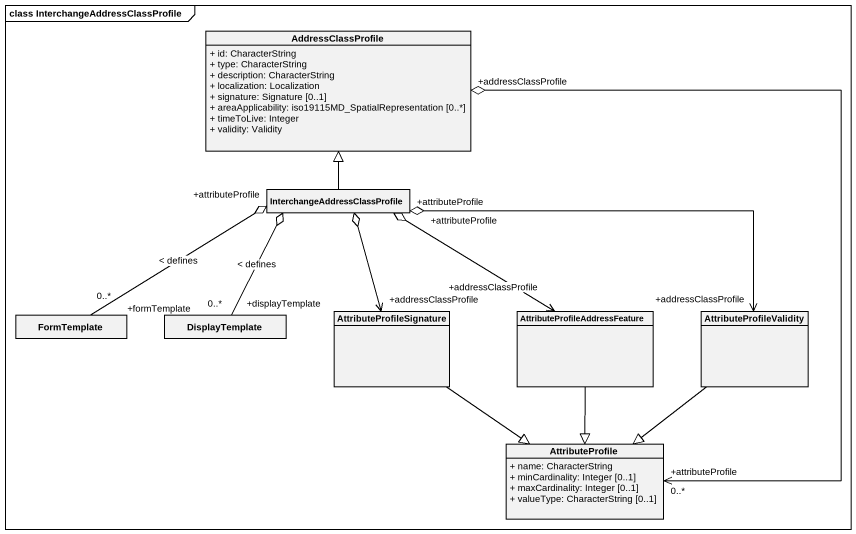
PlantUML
@startuml
mainframe class InterchangeAddressClassProfile
hide circle
hide empty members
skinparam classAttributeIconSize 0
class AddressClassProfile {
  + id: CharacterString
  + type: CharacterString
  + description: CharacterString
  + localization: Localization
  + signature: Signature [0..1]
  + areaApplicability: iso19115MD_SpatialRepresentation [0..*]
  + timeToLive: Integer
  + validity: Validity
}
class "InterchangeAddressClassProfile" as InterchangeAddressClassProfi
class FormTemplate
class DisplayTemplate
class AttributeProfileSignature
class "AttributeProfileAddressFeature" as AttributeProfileAddressFeatu
class AttributeProfileValidity
class AttributeProfile {
  + name: CharacterString
  + minCardinality: Integer [0..1]
  + maxCardinality: Integer [0..1]
  + valueType: CharacterString [0..1]
}
InterchangeAddressClassProfi -up-|> AddressClassProfile
FormTemplate "+formTemplate\n0..*" -right-o "+attributeProfile" InterchangeAddressClassProfi : < defines
DisplayTemplate "+displayTemplate\n0..*" -up-o InterchangeAddressClassProfi : < defines
AttributeProfileSignature "+addressClassProfile" <-up-o InterchangeAddressClassProfi
AttributeProfileSignature --|> AttributeProfile
AttributeProfileAddressFeatu "+addressClassProfile" <-left-o "+attributeProfile" InterchangeAddressClassProfi
AttributeProfileAddressFeatu --|> AttributeProfile
AttributeProfileValidity "+addressClassProfile" <-left-o "+attributeProfile" InterchangeAddressClassProfi
AttributeProfileValidity --|> AttributeProfile
AttributeProfile "+attributeProfile\n0..*" <-up-o "+addressClassProfile" AddressClassProfile
@enduml
